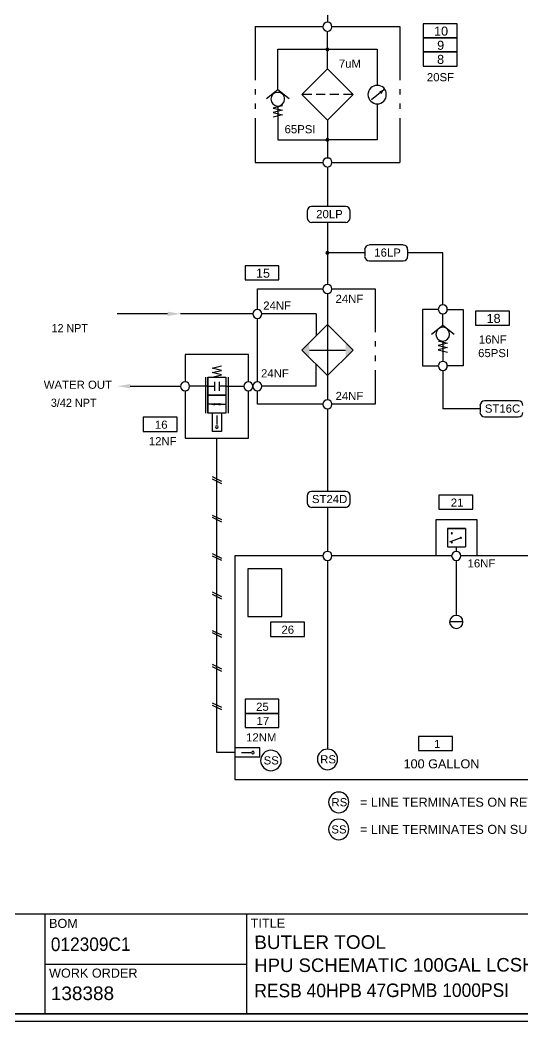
# Model space of a CAD drawing. Header units: millimetres. Extents: x 0 to 33, y 15 to 36.
# Drawn here: x 14.19 to 21.15, y 14.98 to 28.83 of the extents above; entities that cross this region are included whole.
import ezdxf

# ---------------------------------------------------------------- set-up
doc = ezdxf.new("R2010")
doc.units = ezdxf.units.MM
doc.styles.add('PDF Arial', font='arial.ttf')

# ---------------------------------------------------------------- blocks, each defined once
blk = doc.blocks.new('012309-1HS_1')
at = {"transparency": 33554687}
for points in [[(19.195, 27.809), (19.165, 27.846), (19.229, 27.868)], [(16.235, 24.797), (16.416, 24.767), (16.235, 24.737)], [(18.095, 24.266), (18.199, 24.37), (18.199, 24.163)], [(18.7, 24.163), (18.7, 24.37), (18.803, 24.266)], [(15.72, 23.736), (15.539, 23.766), (15.72, 23.796)], [(16.891, 23.532), (16.791, 23.515), (16.891, 23.499)], [(16.941, 23.499), (17.041, 23.515), (16.941, 23.532)]]:
    blk.add_hatch(color=256, dxfattribs=at).paths.add_polyline_path(points)
at = {"color": 140, "transparency": 33554687}
for points in [[(18.449, 29.241), (18.449, 28.803)], [(18.449, 28.156), (18.449, 28.678)], [(17.761, 27.866), (17.761, 28.428), (18.449, 28.428)], [(18.449, 28.428), (19.137, 28.428), (19.137, 27.931)], [(17.761, 27.645), (17.761, 27.176), (18.449, 27.176)], [(19.137, 27.673), (19.137, 27.176), (18.449, 27.176)], [(18.449, 27.448), (18.449, 26.926)], [(18.449, 26.8), (18.449, 26.253)], [(18.449, 26.034), (18.449, 25.174)], [(18.965, 25.612), (18.449, 25.612)], [(20.045, 25.612), (19.56, 25.612)], [(20.045, 24.892), (20.045, 25.612)], [(18.449, 25.048), (18.449, 23.578)], [(20.045, 23.984), (20.045, 23.452)], [(18.449, 23.452), (18.449, 22.31)], [(20.561, 23.452), (20.045, 23.452)], [(18.449, 22.091), (18.449, 21.481)], [(19.951, 21.419), (19.951, 21.919), (20.514, 21.919), (20.514, 21.419)], [(18.449, 21.356), (18.449, 18.743)]]:
    blk.add_lwpolyline(points, dxfattribs=at)
at = {"color": 6, "transparency": 33554687}
for points in [[(17.448, 28.741), (17.448, 28.002)], [(17.448, 28.741), (18.386, 28.741)], [(18.512, 28.741), (19.45, 28.741)], [(19.45, 28.741), (19.45, 28.002)], [(17.448, 27.877), (17.448, 27.802)], [(19.45, 27.877), (19.45, 27.802)], [(17.448, 27.677), (17.448, 27.602)], [(19.45, 27.677), (19.45, 27.602)], [(17.448, 27.476), (17.448, 26.863), (18.386, 26.863)], [(19.45, 27.476), (19.45, 26.863)], [(18.512, 26.863), (19.45, 26.863)], [(17.479, 24.829), (17.479, 25.111), (18.386, 25.111)], [(18.512, 25.111), (19.106, 25.111), (19.106, 24.513)], [(19.763, 24.829), (19.763, 24.047), (19.982, 24.047)], [(20.108, 24.829), (20.327, 24.829), (20.327, 24.047)], [(17.479, 23.828), (17.479, 24.704)], [(19.106, 24.388), (19.106, 24.313)], [(17.354, 23.828), (17.354, 24.203), (16.478, 24.203), (16.478, 23.828)], [(19.106, 24.188), (19.106, 24.113)], [(19.106, 23.988), (19.106, 23.515), (18.512, 23.515)], [(16.478, 23.703), (16.478, 23.046), (17.354, 23.046), (17.354, 23.703)], [(18.386, 23.515), (17.479, 23.515), (17.479, 23.703)]]:
    blk.add_lwpolyline(points, dxfattribs=at)
at = {"color": 7, "true_color": 0xfafafa, "transparency": 33554687}
for points in [[(19.772, 28.586), (20.241, 28.586), (20.241, 28.782), (19.772, 28.782), (19.772, 28.586)], [(19.772, 28.391), (20.241, 28.391), (20.241, 28.586), (19.772, 28.586), (19.772, 28.391)], [(19.772, 28.195), (20.241, 28.195), (20.241, 28.391), (19.772, 28.391), (19.772, 28.195)], [(18.168, 26.19), (18.168, 26.096)], [(18.7, 26.253), (18.23, 26.253)], [(18.762, 26.096), (18.762, 26.19)], [(18.23, 26.034), (18.7, 26.034)], [(18.965, 25.659), (18.965, 25.565)], [(19.498, 25.721), (19.028, 25.721)], [(19.56, 25.565), (19.56, 25.659)], [(19.028, 25.502), (19.498, 25.502)], [(17.307, 25.236), (17.777, 25.236), (17.777, 25.432), (17.307, 25.432), (17.307, 25.236)], [(20.499, 24.61), (20.968, 24.61), (20.968, 24.806), (20.499, 24.806), (20.499, 24.61)], [(21.094, 23.562), (20.624, 23.562)], [(20.561, 23.499), (20.561, 23.405)], [(15.899, 23.139), (16.368, 23.139), (16.368, 23.335), (15.899, 23.335), (15.899, 23.139)], [(20.624, 23.343), (21.094, 23.343)], [(18.7, 22.31), (18.23, 22.31)], [(18.168, 22.248), (18.168, 22.154)], [(18.762, 22.154), (18.762, 22.248)], [(19.991, 22.062), (20.46, 22.062), (20.46, 22.257), (19.991, 22.257), (19.991, 22.062)], [(18.23, 22.091), (18.7, 22.091)], [(17.658, 20.303), (18.128, 20.303), (18.128, 20.498), (17.658, 20.498), (17.658, 20.303)], [(17.307, 19.236), (17.777, 19.236), (17.777, 19.432), (17.307, 19.432), (17.307, 19.236)], [(17.307, 19.04), (17.777, 19.04), (17.777, 19.236), (17.307, 19.236), (17.307, 19.04)], [(19.709, 18.722), (20.179, 18.722), (20.179, 18.917), (19.709, 18.917), (19.709, 18.722)]]:
    blk.add_lwpolyline(points, dxfattribs=at)
at = {"transparency": 33554687}
for points in [[(18.095, 27.802), (18.449, 28.156)], [(18.803, 27.802), (18.449, 28.156)], [(17.917, 27.741), (17.761, 27.866), (17.604, 27.741)], [(19.229, 27.868), (19.058, 27.728)], [(18.095, 27.802), (18.449, 27.448)], [(18.23, 27.802), (18.095, 27.802)], [(18.418, 27.802), (18.293, 27.802)], [(18.449, 27.448), (18.803, 27.802)], [(18.605, 27.802), (18.48, 27.802)], [(18.803, 27.802), (18.668, 27.802)], [(17.824, 27.647), (17.698, 27.615)], [(17.698, 27.615), (17.824, 27.584)], [(17.824, 27.584), (17.698, 27.553)], [(17.698, 27.553), (17.824, 27.521), (17.698, 27.49)], [(19.982, 24.829), (19.763, 24.829)], [(16.235, 24.767), (15.539, 24.767)], [(17.417, 24.767), (16.415, 24.767)], [(18.293, 24.767), (17.542, 24.767)], [(18.293, 24.767), (18.293, 24.464)], [(20.045, 24.612), (20.045, 24.767)], [(18.095, 24.266), (18.449, 24.62)], [(18.803, 24.266), (18.449, 24.62)], [(19.888, 24.486), (20.045, 24.612), (20.201, 24.486)], [(19.982, 24.393), (20.108, 24.361)], [(20.045, 24.391), (20.045, 24.11)], [(18.449, 23.912), (18.095, 24.266)], [(18.199, 24.266), (18.699, 24.266)], [(18.199, 24.266), (18.699, 24.266)], [(18.803, 24.266), (18.449, 23.912)], [(20.108, 24.361), (19.982, 24.33)], [(19.982, 24.33), (20.108, 24.299)], [(20.108, 24.299), (19.982, 24.267), (20.108, 24.236)], [(16.853, 23.891), (16.979, 23.922), (16.853, 23.953), (16.979, 23.984), (16.853, 24.016), (16.979, 24.047)], [(18.293, 23.765), (18.293, 24.068)], [(20.327, 24.047), (20.108, 24.047)], [(16.76, 23.891), (16.76, 23.39)], [(16.791, 23.891), (17.041, 23.891)], [(16.791, 23.891), (16.791, 23.64), (16.791, 23.891)], [(16.885, 23.828), (16.885, 23.703)], [(16.947, 23.828), (16.947, 23.703)], [(17.041, 23.891), (17.041, 23.64)], [(17.072, 23.891), (17.072, 23.39)], [(15.719, 23.765), (16.415, 23.765)], [(16.791, 23.765), (16.54, 23.765)], [(16.791, 23.765), (16.885, 23.765)], [(17.041, 23.765), (16.947, 23.765)], [(17.041, 23.765), (17.292, 23.765)], [(18.293, 23.765), (17.542, 23.765)], [(16.791, 23.64), (17.041, 23.64)], [(17.041, 23.64), (16.791, 23.64)], [(16.791, 23.39), (16.791, 23.64), (16.791, 23.39)], [(17.041, 23.64), (17.041, 23.39)], [(16.941, 23.515), (16.791, 23.515)], [(16.891, 23.515), (17.041, 23.515)], [(17.041, 23.39), (16.791, 23.39)], [(16.853, 23.39), (16.853, 23.139)], [(16.916, 23.359), (16.916, 23.233)], [(16.979, 23.39), (16.979, 23.139)], [(16.979, 23.139), (16.853, 23.139)], [(16.916, 18.696), (16.916, 23.046)], [(16.853, 22.514), (16.979, 22.451)], [(16.853, 22.482), (16.979, 22.42)], [(16.853, 21.982), (16.979, 21.919)], [(16.853, 21.951), (16.979, 21.888)], [(20.358, 21.794), (20.108, 21.794), (20.108, 21.544)], [(20.108, 21.794), (20.358, 21.794)], [(20.358, 21.794), (20.358, 21.544)], [(20.295, 21.669), (20.139, 21.607)], [(20.108, 21.544), (20.358, 21.544)], [(20.233, 21.481), (20.233, 21.544)], [(16.853, 21.45), (16.979, 21.387)], [(16.853, 21.419), (16.979, 21.356)], [(17.166, 21.419), (17.166, 18.321), (30.903, 18.321)], [(18.386, 21.419), (17.166, 21.419)], [(20.17, 21.419), (18.512, 21.419)], [(20.233, 20.596), (20.233, 21.356)], [(22.017, 21.419), (20.295, 21.419)], [(17.347, 20.579), (17.817, 20.579), (17.817, 21.236), (17.347, 21.236), (17.347, 20.579)], [(16.853, 20.918), (16.979, 20.855)], [(16.853, 20.887), (16.979, 20.824)], [(20.324, 20.505), (20.141, 20.505)], [(16.853, 20.386), (16.979, 20.323)], [(16.853, 20.355), (16.979, 20.292)], [(16.853, 19.917), (16.979, 19.854)], [(16.853, 19.885), (16.979, 19.823)], [(16.853, 19.385), (16.979, 19.322)], [(16.853, 19.353), (16.979, 19.291)], [(17.511, 18.759), (17.166, 18.759)], [(17.511, 18.634), (17.511, 18.759)], [(17.166, 18.696), (16.916, 18.696)], [(17.166, 18.634), (17.511, 18.634)], [(17.26, 18.696), (17.385, 18.696)]]:
    blk.add_lwpolyline(points, dxfattribs=at)
at = {"color": 4, "transparency": 33554687}
for points in [[(32.874, 16.457), (0.116, 16.457)], [(14.541, 15.08), (14.541, 16.457)], [(17.333, 15.08), (17.333, 16.457)], [(14.541, 15.769), (17.333, 15.769)], [(0.016, 14.98), (32.974, 14.98)], [(0.116, 15.08), (32.874, 15.08)], [(32.874, 15.08), (0.116, 15.08)]]:
    blk.add_lwpolyline(points, dxfattribs=at)
at = {"transparency": 33554687}
for points, knots in [([(18.507, 28.736), (18.512, 28.706), (18.484, 28.678), (18.447, 28.676), (18.415, 28.678), (18.387, 28.706), (18.382, 28.736), (18.387, 28.775), (18.415, 28.803), (18.447, 28.801), (18.484, 28.803), (18.512, 28.775), (18.507, 28.736)], [0, 0, 0, 0, 1, 1, 1, 2, 2, 2, 3, 3, 3, 4, 4, 4, 4]), ([(18.462, 28.426), (18.467, 28.438), (18.459, 28.445), (18.447, 28.441), (18.44, 28.445), (18.432, 28.438), (18.427, 28.426)], [0, 0, 0, 0, 1, 1, 1, 2, 2, 2, 2]), ([(18.427, 28.426), (18.432, 28.418), (18.44, 28.41), (18.447, 28.406), (18.459, 28.41), (18.467, 28.418), (18.462, 28.426)], [0, 0, 0, 0, 1, 1, 1, 2, 2, 2, 2]), ([(19.262, 27.801), (19.267, 27.731), (19.209, 27.673), (19.137, 27.671), (19.067, 27.673), (19.009, 27.731), (19.007, 27.801), (19.009, 27.873), (19.067, 27.931), (19.137, 27.926), (19.209, 27.931), (19.267, 27.873), (19.262, 27.801)], [0, 0, 0, 0, 1, 1, 1, 2, 2, 2, 3, 3, 3, 4, 4, 4, 4]), ([(17.853, 27.736), (17.856, 27.688), (17.814, 27.646), (17.758, 27.641), (17.708, 27.646), (17.666, 27.688), (17.663, 27.736), (17.666, 27.793), (17.708, 27.836), (17.758, 27.831), (17.814, 27.836), (17.856, 27.793), (17.853, 27.736)], [0, 0, 0, 0, 1, 1, 1, 2, 2, 2, 3, 3, 3, 4, 4, 4, 4]), ([(18.462, 27.171), (18.467, 27.186), (18.459, 27.194), (18.447, 27.191), (18.44, 27.194), (18.432, 27.186), (18.427, 27.171)], [0, 0, 0, 0, 1, 1, 1, 2, 2, 2, 2]), ([(18.427, 27.171), (18.432, 27.167), (18.44, 27.159), (18.447, 27.156), (18.459, 27.159), (18.467, 27.167), (18.462, 27.171)], [0, 0, 0, 0, 1, 1, 1, 2, 2, 2, 2]), ([(18.507, 26.861), (18.512, 26.829), (18.484, 26.801), (18.447, 26.796), (18.415, 26.801), (18.387, 26.829), (18.382, 26.861), (18.387, 26.898), (18.415, 26.926), (18.447, 26.921), (18.484, 26.926), (18.512, 26.898), (18.507, 26.861)], [0, 0, 0, 0, 1, 1, 1, 2, 2, 2, 3, 3, 3, 4, 4, 4, 4]), ([(18.462, 25.612), (18.467, 25.621), (18.459, 25.629), (18.447, 25.627), (18.44, 25.629), (18.432, 25.621), (18.427, 25.612)], [0, 0, 0, 0, 1, 1, 1, 2, 2, 2, 2]), ([(18.427, 25.612), (18.432, 25.602), (18.44, 25.594), (18.447, 25.592), (18.459, 25.594), (18.467, 25.602), (18.462, 25.612)], [0, 0, 0, 0, 1, 1, 1, 2, 2, 2, 2]), ([(18.507, 25.107), (18.512, 25.077), (18.484, 25.049), (18.447, 25.047), (18.415, 25.049), (18.387, 25.077), (18.382, 25.107), (18.387, 25.146), (18.415, 25.174), (18.447, 25.172), (18.484, 25.174), (18.512, 25.146), (18.507, 25.107)], [0, 0, 0, 0, 1, 1, 1, 2, 2, 2, 3, 3, 3, 4, 4, 4, 4]), ([(17.538, 24.767), (17.542, 24.732), (17.514, 24.704), (17.478, 24.702), (17.445, 24.704), (17.417, 24.732), (17.413, 24.767), (17.417, 24.801), (17.445, 24.829), (17.478, 24.827), (17.514, 24.829), (17.542, 24.801), (17.538, 24.767)], [0, 0, 0, 0, 1, 1, 1, 2, 2, 2, 3, 3, 3, 4, 4, 4, 4]), ([(20.107, 24.827), (20.108, 24.795), (20.08, 24.767), (20.042, 24.767), (20.011, 24.767), (19.983, 24.795), (19.982, 24.827), (19.983, 24.864), (20.011, 24.892), (20.042, 24.892), (20.08, 24.892), (20.108, 24.864), (20.107, 24.827)], [0, 0, 0, 0, 1, 1, 1, 2, 2, 2, 3, 3, 3, 4, 4, 4, 4]), ([(20.137, 24.482), (20.14, 24.434), (20.098, 24.391), (20.042, 24.387), (19.993, 24.391), (19.95, 24.434), (19.947, 24.482), (19.95, 24.539), (19.993, 24.582), (20.042, 24.582), (20.098, 24.582), (20.14, 24.539), (20.137, 24.482)], [0, 0, 0, 0, 1, 1, 1, 2, 2, 2, 3, 3, 3, 4, 4, 4, 4]), ([(20.107, 24.047), (20.108, 24.013), (20.08, 23.985), (20.042, 23.982), (20.011, 23.985), (19.983, 24.013), (19.982, 24.047), (19.983, 24.082), (20.011, 24.11), (20.042, 24.107), (20.08, 24.11), (20.108, 24.082), (20.107, 24.047)], [0, 0, 0, 0, 1, 1, 1, 2, 2, 2, 3, 3, 3, 4, 4, 4, 4]), ([(16.538, 23.762), (16.541, 23.731), (16.513, 23.703), (16.478, 23.702), (16.444, 23.703), (16.416, 23.731), (16.413, 23.762), (16.416, 23.8), (16.444, 23.828), (16.478, 23.827), (16.513, 23.828), (16.541, 23.8), (16.538, 23.762)], [0, 0, 0, 0, 1, 1, 1, 2, 2, 2, 3, 3, 3, 4, 4, 4, 4]), ([(17.413, 23.762), (17.417, 23.731), (17.389, 23.703), (17.353, 23.702), (17.32, 23.703), (17.292, 23.731), (17.288, 23.762), (17.292, 23.8), (17.32, 23.828), (17.353, 23.827), (17.389, 23.828), (17.417, 23.8), (17.413, 23.762)], [0, 0, 0, 0, 1, 1, 1, 2, 2, 2, 3, 3, 3, 4, 4, 4, 4]), ([(17.538, 23.762), (17.542, 23.731), (17.514, 23.703), (17.478, 23.702), (17.445, 23.703), (17.417, 23.731), (17.413, 23.762), (17.417, 23.8), (17.445, 23.828), (17.478, 23.827), (17.514, 23.828), (17.542, 23.8), (17.538, 23.762)], [0, 0, 0, 0, 1, 1, 1, 2, 2, 2, 3, 3, 3, 4, 4, 4, 4]), ([(18.507, 23.512), (18.512, 23.481), (18.484, 23.453), (18.447, 23.452), (18.415, 23.453), (18.387, 23.481), (18.382, 23.512), (18.387, 23.55), (18.415, 23.578), (18.447, 23.577), (18.484, 23.578), (18.512, 23.55), (18.507, 23.512)], [0, 0, 0, 0, 1, 1, 1, 2, 2, 2, 3, 3, 3, 4, 4, 4, 4]), ([(16.933, 23.202), (16.934, 23.212), (16.926, 23.22), (16.913, 23.217), (16.907, 23.22), (16.899, 23.212), (16.898, 23.202)], [0, 0, 0, 0, 1, 1, 1, 2, 2, 2, 2]), ([(16.898, 23.202), (16.899, 23.193), (16.907, 23.185), (16.913, 23.182), (16.926, 23.185), (16.934, 23.193), (16.933, 23.202)], [0, 0, 0, 0, 1, 1, 1, 2, 2, 2, 2]), ([(20.177, 21.727), (20.178, 21.736), (20.175, 21.739), (20.167, 21.737), (20.166, 21.739), (20.163, 21.736), (20.162, 21.727)], [0, 0, 0, 0, 1, 1, 1, 2, 2, 2, 2]), ([(20.162, 21.727), (20.163, 21.728), (20.166, 21.724), (20.167, 21.722), (20.175, 21.724), (20.178, 21.728), (20.177, 21.727)], [0, 0, 0, 0, 1, 1, 1, 2, 2, 2, 2]), ([(20.177, 21.602), (20.178, 21.611), (20.175, 21.614), (20.167, 21.612), (20.166, 21.614), (20.163, 21.611), (20.162, 21.602)], [0, 0, 0, 0, 1, 1, 1, 2, 2, 2, 2]), ([(20.302, 21.667), (20.303, 21.673), (20.3, 21.677), (20.292, 21.672), (20.291, 21.677), (20.288, 21.673), (20.287, 21.667)], [0, 0, 0, 0, 1, 1, 1, 2, 2, 2, 2]), ([(20.287, 21.667), (20.288, 21.665), (20.291, 21.662), (20.292, 21.657), (20.3, 21.662), (20.303, 21.665), (20.302, 21.667)], [0, 0, 0, 0, 1, 1, 1, 2, 2, 2, 2]), ([(18.507, 21.417), (18.512, 21.384), (18.484, 21.356), (18.447, 21.352), (18.415, 21.356), (18.387, 21.384), (18.382, 21.417), (18.387, 21.453), (18.415, 21.481), (18.447, 21.477), (18.484, 21.481), (18.512, 21.453), (18.507, 21.417)], [0, 0, 0, 0, 1, 1, 1, 2, 2, 2, 3, 3, 3, 4, 4, 4, 4]), ([(20.162, 21.602), (20.163, 21.602), (20.166, 21.599), (20.167, 21.597), (20.175, 21.599), (20.178, 21.602), (20.177, 21.602)], [0, 0, 0, 0, 1, 1, 1, 2, 2, 2, 2]), ([(20.292, 21.417), (20.296, 21.384), (20.268, 21.356), (20.232, 21.352), (20.198, 21.356), (20.17, 21.384), (20.167, 21.417), (20.17, 21.453), (20.198, 21.481), (20.232, 21.477), (20.268, 21.481), (20.296, 21.453), (20.292, 21.417)], [0, 0, 0, 0, 1, 1, 1, 2, 2, 2, 3, 3, 3, 4, 4, 4, 4]), ([(20.322, 20.502), (20.324, 20.455), (20.283, 20.414), (20.232, 20.412), (20.183, 20.414), (20.142, 20.455), (20.137, 20.502), (20.142, 20.556), (20.183, 20.596), (20.232, 20.592), (20.283, 20.596), (20.324, 20.556), (20.322, 20.502)], [0, 0, 0, 0, 1, 1, 1, 2, 2, 2, 3, 3, 3, 4, 4, 4, 4]), ([(17.413, 18.712), (17.407, 18.714), (17.399, 18.706), (17.398, 18.692), (17.399, 18.687), (17.407, 18.679), (17.413, 18.677)], [0, 0, 0, 0, 1, 1, 1, 2, 2, 2, 2]), ([(17.413, 18.677), (17.427, 18.679), (17.434, 18.687), (17.433, 18.692), (17.434, 18.706), (17.427, 18.714), (17.413, 18.712)], [0, 0, 0, 0, 1, 1, 1, 2, 2, 2, 2]), ([(17.808, 18.582), (17.808, 18.509), (17.745, 18.446), (17.663, 18.442), (17.589, 18.446), (17.526, 18.509), (17.523, 18.582), (17.526, 18.665), (17.589, 18.728), (17.663, 18.727), (17.745, 18.728), (17.808, 18.665), (17.808, 18.582)], [0, 0, 0, 0, 1, 1, 1, 2, 2, 2, 3, 3, 3, 4, 4, 4, 4]), ([(18.587, 18.602), (18.59, 18.525), (18.527, 18.462), (18.447, 18.457), (18.372, 18.462), (18.309, 18.525), (18.308, 18.602), (18.309, 18.68), (18.372, 18.744), (18.447, 18.742), (18.527, 18.744), (18.59, 18.68), (18.587, 18.602)], [0, 0, 0, 0, 1, 1, 1, 2, 2, 2, 3, 3, 3, 4, 4, 4, 4]), ([(18.742, 18.008), (18.747, 17.93), (18.684, 17.867), (18.602, 17.863), (18.528, 17.867), (18.465, 17.93), (18.462, 18.008), (18.465, 18.086), (18.528, 18.149), (18.602, 18.148), (18.684, 18.149), (18.747, 18.086), (18.742, 18.008)], [0, 0, 0, 0, 1, 1, 1, 2, 2, 2, 3, 3, 3, 4, 4, 4, 4]), ([(18.742, 17.633), (18.747, 17.555), (18.684, 17.492), (18.602, 17.488), (18.528, 17.492), (18.465, 17.555), (18.462, 17.633), (18.465, 17.71), (18.528, 17.774), (18.602, 17.773), (18.684, 17.774), (18.747, 17.71), (18.742, 17.633)], [0, 0, 0, 0, 1, 1, 1, 2, 2, 2, 3, 3, 3, 4, 4, 4, 4])]:
    blk.add_open_spline(points, degree=3, knots=knots, dxfattribs=at)
at = {"color": 7, "true_color": 0xfafafa, "transparency": 33554687}
for points in [[(18.228, 26.251), (18.196, 26.253), (18.168, 26.225), (18.168, 26.186)], [(18.762, 26.186), (18.763, 26.225), (18.735, 26.253), (18.697, 26.251)], [(18.168, 26.096), (18.168, 26.062), (18.196, 26.034), (18.228, 26.031)], [(18.697, 26.031), (18.735, 26.034), (18.763, 26.062), (18.762, 26.096)], [(19.027, 25.716), (18.994, 25.721), (18.966, 25.693), (18.962, 25.657)], [(19.557, 25.657), (19.56, 25.693), (19.532, 25.721), (19.497, 25.716)], [(18.962, 25.562), (18.966, 25.53), (18.994, 25.502), (19.027, 25.502)], [(19.497, 25.502), (19.532, 25.502), (19.56, 25.53), (19.557, 25.562)], [(20.622, 23.562), (20.59, 23.562), (20.562, 23.534), (20.557, 23.497)], [(21.152, 23.497), (21.156, 23.534), (21.128, 23.562), (21.092, 23.562)], [(20.557, 23.402), (20.562, 23.371), (20.59, 23.343), (20.622, 23.342)], [(21.092, 23.342), (21.128, 23.343), (21.156, 23.371), (21.152, 23.402)], [(18.228, 22.307), (18.196, 22.311), (18.168, 22.283), (18.168, 22.247)], [(18.762, 22.247), (18.763, 22.283), (18.735, 22.311), (18.697, 22.307)], [(18.168, 22.152), (18.168, 22.12), (18.196, 22.092), (18.228, 22.087)], [(18.697, 22.087), (18.735, 22.092), (18.763, 22.12), (18.762, 22.152)]]:
    blk.add_open_spline(points, degree=3, dxfattribs=at)
at = {"color": 7, "true_color": 0xfafafa, "attachment_point": 7, "style": 'PDF Arial'}
for s, insert, char_height in [('\\W1.001284;10', (19.923, 28.615), 0.1251), ('\\W1.000870;9', (19.966, 28.419), 0.1251), ('\\W1.000895;7uM', (18.606, 28.172), 0.11259), ('\\W1.001422;8', (19.965, 28.224), 0.1251), ('\\W1.000580;20SF', (19.824, 27.984), 0.11259), ('\\W1.000870;65PSI', (17.854, 27.264), 0.11259), ('\\W1.000843;20LP', (18.292, 26.089), 0.11259), ('\\W1.001036;16LP', (19.096, 25.557), 0.11259), ('\\W1.001210;15', (17.458, 25.265), 0.1251), ('\\W1.000516;24NF', (17.559, 24.825), 0.11259), ('\\W1.000516;24NF', (18.56, 24.919), 0.11259), ('\\W1.000873;18', (20.65, 24.639), 0.1251), ('\\W0.939087;12 NPT', (14.63, 24.513), 0.11259), ('\\W1.000689;16NF', (20.544, 24.354), 0.11259), ('\\W1.000870;65PSI', (20.533, 24.166), 0.11259), ('\\W1.000516;24NF', (17.528, 23.887), 0.11259), ('\\W1.000690;WATER OUT', (14.521, 23.728), 0.11259), ('\\W1.000516;24NF', (18.56, 23.574), 0.11259), ('\\W0.952534;3/42 NPT', (14.619, 23.478), 0.11259), ('\\W1.001109;ST16C', (20.626, 23.398), 0.11259), ('\\W1.000329;16', (16.059, 23.175), 0.11259), ('\\W1.000689;12NF', (15.975, 22.948), 0.11259), ('\\W1.001090;ST24D', (18.233, 22.146), 0.11259), ('\\W1.000466;21', (20.155, 22.098), 0.11259), ('\\W1.000689;16NF', (20.387, 21.256), 0.11259), ('\\W0.999962;26', (17.811, 20.338), 0.11259), ('\\W1.000777;25', (17.46, 19.271), 0.11259), ('\\W1.001589;17', (17.467, 19.077), 0.11259), ('\\W1.000855;12NM', (17.321, 18.849), 0.11259), ('\\W1.000949;1', (19.923, 18.758), 0.11259), ('\\W1.001647;SS', (17.564, 18.529), 0.11259), ('\\W1.000917;RS', (18.347, 18.544), 0.11259), ('\\W1.000917;RS', (18.503, 17.95), 0.11259), ('\\W1.001647;SS', (18.502, 17.574), 0.11259)]:
    blk.add_mtext(s, dxfattribs=dict(at, insert=insert, char_height=char_height))
at = {"char_height": 0.1251, "attachment_point": 7, "style": 'PDF Arial'}
for s, insert in [('\\W1.000950;100 GALLON', (19.501, 18.475)), ('\\W1.000782;= LINE TERMINATES ON RETURN SIDE OF BAFFLE', (18.897, 17.944)), ('\\W1.000788;= LINE TERMINATES ON SUCTION SIDE OF BAFFLE', (18.897, 17.568))]:
    blk.add_mtext(s, dxfattribs=dict(at, insert=insert))
at = {"color": 4, "char_height": 0.1251, "attachment_point": 7, "style": 'PDF Arial'}
for s, insert in [('\\W1.000782;BOM', (14.594, 16.267)), ('\\W1.000877;TITLE', (17.385, 16.272)), ('\\W1.000867;WORK ORDER', (14.594, 15.579))]:
    blk.add_mtext(s, dxfattribs=dict(at, insert=insert))
at = {"color": 7, "true_color": 0xfafafa, "char_height": 0.18766, "attachment_point": 7, "rotation": 0.125, "style": 'PDF Arial'}
for s, insert in [('\\W0.912189;012309C1', (14.619, 15.945)), ('\\W1.000802;BUTLER TOOL', (17.435, 15.973)), ('\\W0.978867;HPU SCHEMATIC 100GAL LCSHAPED', (17.435, 15.654)), ('\\W1.000922;138388', (14.619, 15.266)), ('\\W0.920045;RESB 40HPB 47GPMB 1000PSI', (17.436, 15.304))]:
    blk.add_mtext(s, dxfattribs=dict(at, insert=insert))

msp = doc.modelspace()

# ---------------------------------------------------------------- block references
msp.add_blockref('012309-1HS_1', (0, 0))

doc.saveas('drawing.dxf')
